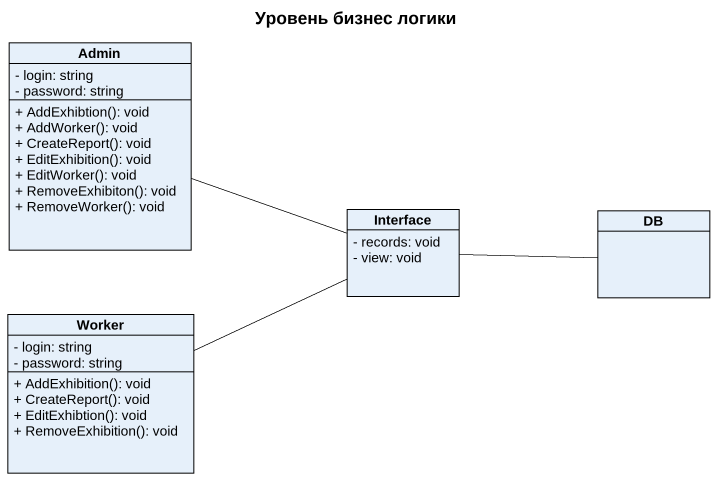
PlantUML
@startuml
title Уровень бизнес логики
hide circle
hide empty members
skinparam classAttributeIconSize 0
class Admin {
  - login: string
  - password: string
  + AddExhibtion(): void
  + AddWorker(): void
  + CreateReport(): void
  + EditExhibition(): void
  + EditWorker(): void
  + RemoveExhibiton(): void
  + RemoveWorker(): void
}
class "Interface" as Interface_ {
  - records: void
  - view: void
}
class DB
class Worker {
  - login: string
  - password: string
  + AddExhibition(): void
  + CreateReport(): void
  + EditExhibtion(): void
  + RemoveExhibition(): void
}
Interface_ -left- Admin
Interface_ -left- Worker
DB -left- Interface_
@enduml
